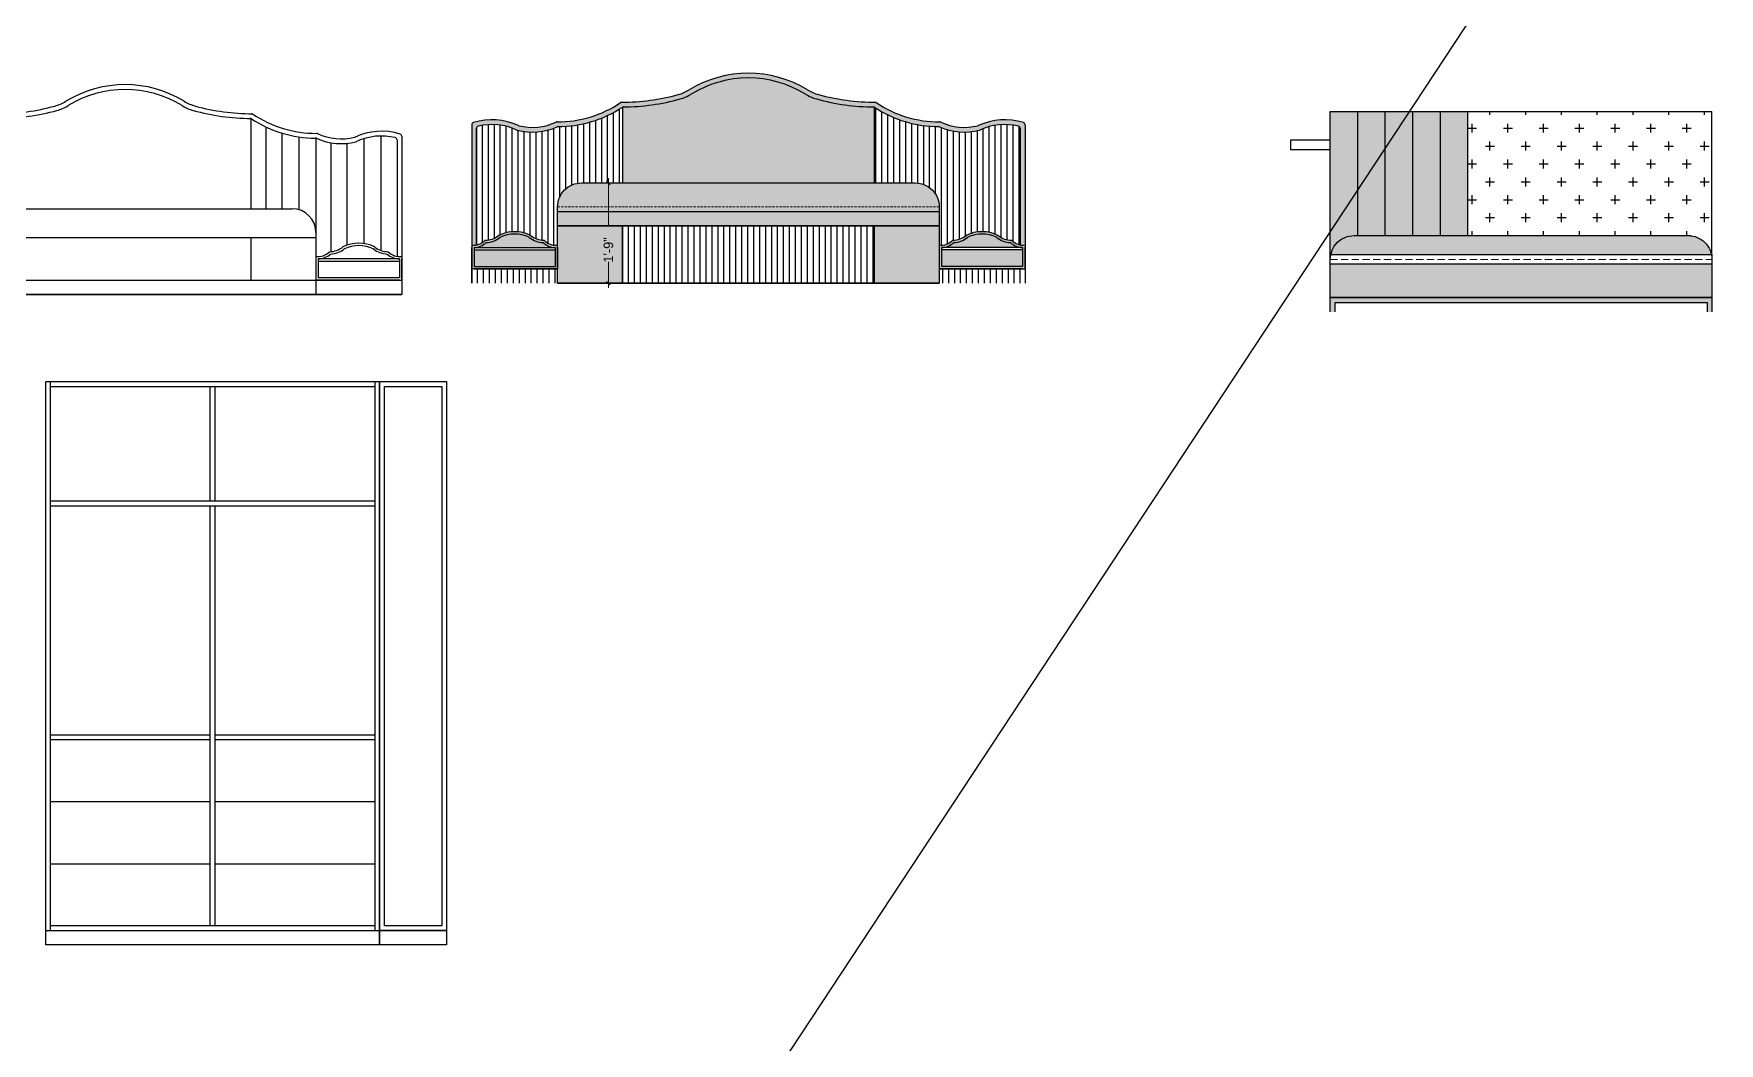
# Model space of a CAD drawing. Header units: millimetres. Extents: x 56222 to 3066687, y -650199 to -121287.
# Drawn here: x 128827.4 to 129180.8, y -183453.4 to -183241.9 of the extents above; entities that cross this region are included whole.
import ezdxf

# ---------------------------------------------------------------- set-up
doc = ezdxf.new("R2010")
doc.units = ezdxf.units.MM
doc.header["$MEASUREMENT"] = 0
doc.header["$PDMODE"] = 35
for name, pattern in [('00 . GROUND FLOOR$0$DASHED', [0.75, 0.5, -0.25]), ('DASHED', [0.75, 0.5, -0.25]), ('DASHEDX2', [1.5, 1, -0.5])]:
    doc.linetypes.add(name, pattern=pattern)
doc.layers.get('Defpoints').update_dxf_attribs({"color": 220})
doc.layers.add('AR HATCH-7', color=7, linetype='Continuous')
for name, color, linetype, lineweight in [('Dimension', 10, 'DASHEDX2', 20), ('ELEVATION', 250, 'Continuous', 9), ('TILE', 14, 'Continuous', 9), ('wall', 7, 'Continuous', 30), ('XX~SLAB ( BEAM )~ ( DIM )', 7, 'Continuous', 9)]:
    doc.layers.add(name, color=color, linetype=linetype, lineweight=lineweight)
doc.styles.add('century g', font='GOTHIC.TTF')
doc.dimstyles.new('Archana', dxfattribs={"dimtxt": 2, "dimasz": 0.75, "dimexe": 0.5, "dimexo": 0.5, "dimgap": 0, "dimtad": 0, "dimzin": 0, "dimdsep": 46, "dimlunit": 4, "dimtxsty": 'century g', "dimblk": 'OBLIQUE', "dimcen": 0, "dimdle": 1, "dimclrd": 256, "dimclre": 256, "dimclrt": 256, "dimadec": 0, "dimazin": 0, "dimtfac": 1, "dimtofl": 0, "dimtmove": 1, "dimatfit": 3, "dimfxl": 1, "dimfxlon": 1, "dimtolj": 1, "dimtzin": 0, "dimlwd": -1, "dimlwe": -1, "dimarcsym": 0})

# ---------------------------------------------------------------- blocks, each defined once
blk = doc.blocks.new('_Oblique')
at = {"layer": 'wall', "color": 0, "lineweight": -2}
blk.add_line((-0.5, -0.5), (0.5, 0.5), dxfattribs=at)
blk = doc.blocks.new('*D177')
at = {"layer": 'Defpoints', "color": 0, "lineweight": 30, "ltscale": 10, "transparency": 16777216}
for p in [(128947.93, -183273.16), (128948.84, -183273.16), (128948.84, -183294.16)]:
    blk.add_point(p, dxfattribs=at)
at = {"layer": 'Dimension', "ltscale": 10, "transparency": 16777216}
for p, q in [((128948.34, -183273.16), (128947.43, -183273.16)), ((128947.93, -183272.16), (128947.93, -183284.71)), ((128947.93, -183295.16), (128947.93, -183289.68)), ((128948.34, -183294.16), (128947.43, -183294.16))]:
    blk.add_line(p, q, dxfattribs=at)
at = {"layer": 'Dimension', "ltscale": 10, "transparency": 16777216, "xscale": 0.75, "yscale": 0.75, "zscale": 0.75}
for p, rotation in [((128947.93, -183273.16), 90), ((128947.93, -183294.16), 270)]:
    blk.add_blockref('_Oblique', p, dxfattribs=dict(at, rotation=rotation))
at = {"layer": 'Dimension', "ltscale": 10, "transparency": 16777216, "insert": (128947.93, -183287.2), "char_height": 2, "attachment_point": 5, "rotation": 90, "style": 'century g'}
blk.add_mtext('\\A1;1\'-9"', dxfattribs=at)

msp = doc.modelspace()

# ---------------------------------------------------------------- hatches: boundary and pattern name
at = {"layer": 'AR HATCH-7', "lineweight": 30, "true_color": 0xcad6a8, "transparency": 33554531}
h = msp.add_hatch(color=9, dxfattribs=at)
h.dxf.hatch_style = 1
h.paths.add_polyline_path([(128920.262, -183261.749, -0.3466599), (128920.645, -183261.262, -0.169922), (128928.721, -183262.078, 0.0459634), (128928.808, -183262.109, 0.1704054), (128937.166, -183261.405, -0.1047052), (128937.369, -183261.361, 0.1449182), (128950.78, -183257.327, -0.1435273), (128951.049, -183257.246, 0.0650683), (128962.969, -183255.569, 0.0708794), (128965.296, -183254.555, -0.2836153), (128989.228, -183254.555, 0.0708794), (128991.555, -183255.569, 0.0650683), (129003.475, -183257.246, -0.1435273), (129003.745, -183257.327, 0.1449182), (129017.156, -183261.361, -0.1047052), (129017.358, -183261.405, 0.1704054), (129025.717, -183262.109, 0.0459634), (129025.803, -183262.078, -0.169922), (129033.879, -183261.262, -0.3466598), (129034.262, -183261.749), (129034.262, -183286.14, 0.075705), (129035.262, -183286.161), (129035.262, -183260.986, 0.3293527), (129034.909, -183260.508, 0.1841493), (129025.463, -183261.133, -0.0462062), (129025.376, -183261.164, -0.1728102), (129017.585, -183260.408, 0.111312), (129017.37, -183260.361, -0.1502684), (129004.054, -183256.333, 0.148252), (129003.777, -183256.248, -0.0657125), (128991.991, -183254.652, -0.0707399), (128989.664, -183253.649, 0.2812356), (128964.861, -183253.649, -0.0707399), (128962.534, -183254.652, -0.0657125), (128950.748, -183256.248, 0.148252), (128950.47, -183256.333, -0.1502684), (128937.155, -183260.361, 0.111312), (128936.94, -183260.408, -0.1728102), (128929.148, -183261.164, -0.0462062), (128929.061, -183261.133, 0.1841493), (128919.615, -183260.508, 0.3293527), (128919.262, -183260.986), (128919.262, -183286.161, 0.075705), (128920.262, -183286.14)])
h.paths.add_polyline_path([(128934.429, -183285.161, -0.1712927), (128931.596, -183284.161, 0.2350359), (128924.959, -183284.143, 0.0337022), (128924.904, -183284.181, -0.1694662), (128922.096, -183285.161, -0.2390389), (128919.262, -183286.161), (128919.262, -183291.161), (128937.262, -183291.161), (128937.262, -183286.161, -0.2390389)])
h.paths.add_polyline_path([(128925.19, -183284.592, -0.0338836), (128925.246, -183284.554, -0.2262113), (128931.279, -183284.554, -0.0338836), (128931.335, -183284.592, 0.1570704), (128934.219, -183285.656, 0.1857156), (128936.762, -183286.688), (128936.762, -183290.661), (128919.762, -183290.661), (128919.762, -183286.688, 0.1857156), (128922.305, -183285.656, 0.1570704)], flags=16)
h.paths.add_polyline_path([(128936.762, -183286.688), (128919.762, -183286.688), (128919.762, -183287.188), (128936.762, -183287.188)], flags=0)
h.paths.add_polyline_path([(129034.762, -183286.688), (129017.762, -183286.688), (129017.762, -183287.188), (129034.762, -183287.188)], flags=0)
h.paths.add_polyline_path([(129029.621, -183284.181, 0.0337022), (129029.565, -183284.143, 0.2350359), (129022.929, -183284.161, -0.1712927), (129020.096, -183285.161, -0.2390389), (129017.262, -183286.161), (129017.262, -183291.161), (129034.762, -183291.161), (129035.262, -183291.161), (129035.262, -183286.161, -0.2390389), (129032.429, -183285.161, -0.1694662)])
h.paths.add_polyline_path([(129032.219, -183285.656, 0.1857156), (129034.762, -183286.688), (129034.762, -183290.661), (129017.762, -183290.661), (129017.762, -183286.688, 0.1857156), (129020.305, -183285.656, 0.1570704), (129023.19, -183284.592, -0.0338836), (129023.246, -183284.554, -0.2262113), (129029.279, -183284.554, -0.0338836), (129029.335, -183284.592, 0.1570704)], flags=16)
at = {"layer": 'AR HATCH-7', "lineweight": 30, "true_color": 0xc8a668, "transparency": 33554628}
h = msp.add_hatch(color=43, dxfattribs=at)
h.dxf.hatch_style = 1
h.paths.add_polyline_path([(129003.622, -183257.269, 0.0748493), (129003.475, -183257.246, -0.0650683), (128991.555, -183255.569, -0.0708794), (128989.228, -183254.555, 0.2836153), (128965.296, -183254.555, -0.0708794), (128962.969, -183255.569, -0.0650683), (128951.049, -183257.246, 0.0748493), (128950.902, -183257.269), (128950.902, -183273.161), (129003.622, -183273.161)])
h.paths.add_polyline_path([(128950.902, -183282.161), (128937.262, -183282.161), (128937.262, -183294.161), (128950.902, -183294.161)])
h.paths.add_polyline_path([(129017.262, -183282.161), (129003.622, -183282.161), (129003.622, -183294.161), (129017.262, -183294.161)])
h.paths.add_polyline_path([(128936.762, -183287.188), (128919.762, -183287.188), (128919.762, -183290.661), (128936.762, -183290.661)])
h.paths.add_polyline_path([(129034.762, -183287.188), (129017.762, -183287.188), (129017.762, -183290.661), (129034.762, -183290.661)])
at = {"layer": 'AR HATCH-7', "lineweight": 30, "true_color": 0xcad6a8, "transparency": 33554531}
h = msp.add_hatch(dxfattribs=at)
h.set_pattern_fill('ANSI31', color=9, scale=10, angle=45)
h.set_pattern_definition([(90, (128920.2623, -183286.1397), (-1.25, 0), [])])
h.paths.add_polyline_path([(129034.262, -183261.749, 0.3466599), (129033.879, -183261.262, 0.1708671), (129025.762, -183262.097, -0.17136), (129017.358, -183261.405, 0.1047052), (129017.156, -183261.361, -0.1449182), (129003.745, -183257.327, 0.0679481), (129003.622, -183257.269), (129003.622, -183273.161), (129012.262, -183273.161, -0.4142136), (129017.262, -183278.161), (129017.262, -183286.161, 0.2390389), (129020.096, -183285.161, 0.1712927), (129022.929, -183284.161, -0.2320886), (129029.49, -183284.106, -0.0755175), (129029.621, -183284.181, 0.1694662), (129032.429, -183285.161, 0.1604306), (129034.262, -183286.14)])
h.paths.add_polyline_path([(128950.902, -183257.269, 0.0679481), (128950.78, -183257.327, -0.1449182), (128937.369, -183261.361, 0.1047052), (128937.166, -183261.405, -0.17136), (128928.762, -183262.097, 0.1708671), (128920.645, -183261.262, 0.3466598), (128920.262, -183261.749), (128920.262, -183286.14, 0.1604306), (128922.096, -183285.161, 0.1720293), (128924.939, -183284.153, -0.2358404), (128931.596, -183284.161, 0.1712927), (128934.429, -183285.161, 0.2390389), (128937.262, -183286.161), (128937.262, -183278.161, -0.4142136), (128942.262, -183273.161), (128950.902, -183273.161)])
at = {"layer": 'AR HATCH-7', "lineweight": 30, "true_color": 0xdacbbe, "transparency": 33554687}
h = msp.add_hatch(color=254, dxfattribs=at)
h.dxf.hatch_style = 1
h.paths.add_polyline_path([(129128.036, -183258.187), (129122.281, -183258.187), (129122.281, -183284.187), (129128.036, -183284.187)])
h.paths.add_polyline_path([(129122.281, -183258.187), (129116.525, -183258.187), (129116.525, -183284.187), (129122.281, -183284.187)])
h.paths.add_polyline_path([(129116.525, -183258.187), (129110.769, -183258.187), (129110.769, -183284.187), (129116.525, -183284.187)])
h.paths.add_polyline_path([(129110.769, -183258.187), (129105.013, -183258.187), (129105.013, -183284.187), (129110.769, -183284.187)])
h.paths.add_polyline_path([(129105.013, -183258.187), (129099.257, -183258.187), (129099.257, -183288.187), (129099.358, -183288.187, -0.356394), (129104.257, -183284.187), (129105.013, -183284.187)])
at = {"layer": 'AR HATCH-7', "lineweight": 30, "true_color": 0x636466, "transparency": 33554687}
h = msp.add_hatch(dxfattribs=at)
h.set_pattern_fill('CROSS', color=251, scale=15)
h.set_pattern_definition([(0, (129128.0364, -183284.1872), (3.75, 3.75), [1.875, -5.625]), (90, (129128.974, -183285.1247), (-3.75, 3.75), [1.875, -5.625])])
h.paths.add_polyline_path([(129179.257, -183258.187), (129128.036, -183258.187), (129128.036, -183284.187), (129174.257, -183284.187, -0.356394), (129179.156, -183288.187), (129179.257, -183288.187)])
at = {"layer": 'AR HATCH-7', "lineweight": 30, "true_color": 0xc8a668, "transparency": 33554531}
h = msp.add_hatch(color=43, dxfattribs=at)
h.dxf.hatch_style = 1
h.paths.add_polyline_path([(129012.262, -183273.161), (128942.262, -183273.161, 0.4142136), (128937.262, -183278.161), (129017.262, -183278.161, 0.4142136)])
h.paths.add_polyline_path([(129017.262, -183278.161), (128937.262, -183278.161), (128937.262, -183279.161), (129017.262, -183279.161)])
h = msp.add_hatch(color=43, dxfattribs=at)
h.dxf.hatch_style = 1
h.paths.add_polyline_path([(129017.262, -183279.161), (128937.262, -183279.161), (128937.262, -183282.161), (129017.262, -183282.161)])
h = msp.add_hatch(color=43, dxfattribs=at)
h.dxf.hatch_style = 1
h.paths.add_polyline_path([(128936.762, -183286.688), (128919.762, -183286.688, 0.1857156), (128922.305, -183285.656, 0.1570704), (128925.19, -183284.592, -0.0338836), (128925.246, -183284.554, -0.2262113), (128931.279, -183284.554, -0.0338836), (128931.335, -183284.592, 0.1570704), (128934.219, -183285.656, 0.1857156)])
h.paths.add_polyline_path([(129029.335, -183284.592, 0.0338836), (129029.279, -183284.554, 0.2262113), (129023.246, -183284.554, 0.0338836), (129023.19, -183284.592, -0.1570704), (129020.305, -183285.656, -0.1857156), (129017.762, -183286.688), (129034.762, -183286.688, -0.1857156), (129032.219, -183285.656, -0.1570704)])
at = {"layer": 'AR HATCH-7', "lineweight": 30, "true_color": 0xcad6a8, "transparency": 33554531}
h = msp.add_hatch(dxfattribs=at)
h.set_pattern_fill('ANSI31', color=9, scale=10, angle=45)
h.set_pattern_definition([(90, (128950.9021, -183294.1608), (-1.25, 0), [])])
h.paths.add_polyline_path([(129003.622, -183282.161), (128950.902, -183282.161), (128950.902, -183294.161), (129003.622, -183294.161)])
at = {"layer": 'AR HATCH-7', "lineweight": 30, "true_color": 0xf6f4f3, "transparency": 33554687}
h = msp.add_hatch(color=7, dxfattribs=at)
h.dxf.hatch_style = 1
h.paths.add_polyline_path([(129174.257, -183284.187), (129104.257, -183284.187, 0.356394), (129099.358, -183288.187), (129179.156, -183288.187, 0.356394)])
at = {"layer": 'AR HATCH-7', "lineweight": 30, "true_color": 0xcad6a8, "transparency": 33554531}
h = msp.add_hatch(dxfattribs=at)
h.set_pattern_fill('ANSI31', color=9, scale=10, angle=45)
h.set_pattern_definition([(90, (128919.2623, -183294.1608), (-1.25, 0), [])])
h.paths.add_polyline_path([(129035.262, -183291.161), (129017.262, -183291.161), (129017.262, -183294.161), (129035.262, -183294.161)])
h.paths.add_polyline_path([(128937.262, -183291.161), (128919.762, -183291.161), (128919.262, -183291.161), (128919.262, -183294.161), (128937.262, -183294.161)])
at = {"layer": 'AR HATCH-7', "lineweight": 30, "true_color": 0xdacbbe, "transparency": 33554687}
h = msp.add_hatch(color=254, dxfattribs=at)
h.dxf.hatch_style = 1
h.paths.add_polyline_path([(129179.257, -183290.187), (129099.257, -183290.187), (129099.257, -183297.187), (129179.257, -183297.187)])
at = {"layer": 'AR HATCH-7', "lineweight": 30, "true_color": 0x000000, "transparency": 33554687}
h = msp.add_hatch(color=18, dxfattribs=at)
h.dxf.hatch_style = 1
h.paths.add_polyline_path([(129179.257, -183297.187), (129099.257, -183297.187), (129099.257, -183300.187), (129100.257, -183300.187), (129100.257, -183298.187), (129178.257, -183298.187), (129178.257, -183300.187), (129179.257, -183300.187)])

# ---------------------------------------------------------------- linework, layer by layer
at = {"layer": 'ELEVATION', "color": 0, "lineweight": 25}
for p, q in [((128830.969, -183429.794), (128830.969, -183314.794)), ((128830.969, -183315.794), (128898.969, -183315.794)), ((128864.469, -183339.794), (128864.469, -183315.794)), ((128865.469, -183339.794), (128865.469, -183315.794)), ((128898.969, -183314.794), (128898.969, -183429.794)), ((128899.969, -183314.794), (128899.969, -183429.794)), ((128830.969, -183339.794), (128898.969, -183339.794)), ((128830.969, -183340.794), (128898.969, -183340.794)), ((128864.469, -183428.794), (128864.469, -183340.794)), ((128865.469, -183428.794), (128865.469, -183340.794)), ((128830.969, -183388.794), (128864.469, -183388.794)), ((128830.969, -183389.794), (128864.469, -183389.794)), ((128865.469, -183388.794), (128898.969, -183388.794)), ((128865.469, -183389.794), (128898.969, -183389.794)), ((128830.969, -183402.794), (128864.469, -183402.794)), ((128865.469, -183402.794), (128898.969, -183402.794)), ((128830.969, -183415.794), (128864.469, -183415.794)), ((128865.469, -183415.794), (128898.969, -183415.794)), ((128829.969, -183429.794), (128913.969, -183429.794)), ((128829.969, -183429.794), (128913.969, -183429.794)), ((128898.969, -183428.794), (128830.969, -183428.794))]:
    msp.add_line(p, q, dxfattribs=at)
for points in [[(128829.969, -183314.794), (128899.969, -183314.794), (128899.969, -183432.794), (128829.969, -183432.794)], [(128899.969, -183314.794), (128913.969, -183314.794), (128913.969, -183429.794), (128899.969, -183429.794)], [(128900.969, -183315.794), (128912.969, -183315.794), (128912.969, -183428.794), (128900.969, -183428.794)], [(128899.969, -183429.794), (128913.969, -183429.794), (128913.969, -183432.794), (128899.969, -183432.794)]]:
    msp.add_lwpolyline(points, close=True, dxfattribs=at)
at = {"layer": 'TILE', "color": 242, "lineweight": 30, "true_color": 0xcd2027}
msp.add_line((128333.367, -184444.332), (129733.325, -182322.254), dxfattribs=at)
at = {"layer": 'XX~SLAB ( BEAM )~ ( DIM )', "color": 32, "lineweight": 30, "true_color": 0xcd6928}
for p, q in [((128872.965, -183259.674), (128872.965, -183278.565)), ((128950.902, -183257.269), (128950.902, -183273.161)), ((129003.622, -183257.269), (129003.622, -183273.161)), ((128876.111, -183261.422), (128876.111, -183278.565)), ((128879.482, -183262.715), (128879.482, -183278.565)), ((128883.005, -183263.501), (128883.005, -183278.765)), ((128886.605, -183263.777), (128886.605, -183280.565)), ((128896.645, -183263.898), (128896.645, -183285.849)), ((128900.245, -183263.327), (128900.245, -183287.299)), ((128903.605, -183264.153), (128903.605, -183288.544)), ((128904.605, -183263.39), (128904.605, -183296.565)), ((128919.262, -183260.986), (128919.262, -183291.161)), ((128920.262, -183261.749), (128920.262, -183286.14)), ((129034.262, -183261.749), (129034.262, -183286.14)), ((129035.262, -183260.986), (129035.262, -183294.161)), ((128889.751, -183264.737), (128889.751, -183287.554)), ((128893.122, -183264.857), (128893.122, -183286.203)), ((128811.605, -183278.565), (128881.605, -183278.565)), ((128886.605, -183280.565), (128886.605, -183296.565)), ((128806.605, -183284.565), (128886.605, -183284.565)), ((128806.605, -183284.565), (128886.605, -183284.565)), ((128872.965, -183284.565), (128872.965, -183293.565)), ((128950.902, -183282.161), (128950.902, -183294.161)), ((129003.622, -183282.161), (129003.622, -183294.161)), ((128904.605, -183288.565), (128904.605, -183293.565)), ((128919.262, -183286.161), (128919.262, -183294.161)), ((128919.762, -183286.688), (128919.762, -183290.661)), ((128919.762, -183286.688), (128936.762, -183286.688)), ((128919.762, -183287.188), (128936.762, -183287.188)), ((128936.762, -183286.688), (128936.762, -183290.661)), ((129017.762, -183286.688), (129017.762, -183290.661)), ((129034.762, -183286.688), (129017.762, -183286.688)), ((129034.762, -183287.188), (129017.762, -183287.188)), ((129034.762, -183286.688), (129034.762, -183290.661)), ((129035.262, -183286.161), (129035.262, -183291.161)), ((128887.105, -183289.093), (128887.105, -183293.065)), ((128904.105, -183289.093), (128887.105, -183289.093)), ((128904.105, -183289.593), (128887.105, -183289.593)), ((128904.105, -183289.093), (128904.105, -183293.065)), ((128919.762, -183290.661), (128936.762, -183290.661)), ((128919.762, -183291.161), (128937.262, -183291.161)), ((129034.762, -183291.161), (129017.262, -183291.161)), ((129034.762, -183290.661), (129017.762, -183290.661)), ((128788.605, -183293.565), (128904.605, -183293.565)), ((128904.105, -183293.565), (128886.605, -183293.565)), ((128904.105, -183293.065), (128887.105, -183293.065)), ((128904.605, -183296.565), (128788.605, -183296.565))]:
    msp.add_line(p, q, dxfattribs=at)
at = {"layer": 'XX~SLAB ( BEAM )~ ( DIM )', "color": 251, "lineweight": 30, "true_color": 0x636466}
for p, q in [((129099.257, -183258.187), (129179.257, -183258.187)), ((129099.257, -183289.187), (129099.257, -183258.187)), ((129105.013, -183284.187), (129105.013, -183258.187)), ((129110.769, -183284.187), (129110.769, -183258.187)), ((129116.525, -183284.187), (129116.525, -183258.187)), ((129122.281, -183258.187), (129122.281, -183284.187)), ((129128.036, -183258.187), (129128.036, -183284.187)), ((129179.257, -183288.187), (129179.257, -183258.187))]:
    msp.add_line(p, q, dxfattribs=at)
at = {"layer": 'XX~SLAB ( BEAM )~ ( DIM )', "color": 242, "lineweight": 30, "true_color": 0xcd2027}
for p, q in [((128942.262, -183273.161), (129012.262, -183273.161)), ((128937.262, -183282.161), (129017.262, -183282.161)), ((128937.262, -183294.161), (129017.262, -183294.161)), ((128788.605, -183296.565), (128904.605, -183296.565))]:
    msp.add_line(p, q, dxfattribs=at)
at = {"layer": 'XX~SLAB ( BEAM )~ ( DIM )', "color": 32, "linetype": '00 . GROUND FLOOR$0$DASHED', "lineweight": 15, "true_color": 0xcd6928}
msp.add_line((128937.262, -183278.161), (129017.262, -183278.161), dxfattribs=at)
at = {"layer": 'XX~SLAB ( BEAM )~ ( DIM )', "color": 42, "linetype": 'DASHED', "lineweight": 18, "ltscale": 3}
msp.add_line((129099.257, -183289.187), (129179.257, -183289.187), dxfattribs=at)
at = {"layer": 'XX~SLAB ( BEAM )~ ( DIM )', "color": 251, "lineweight": 30, "true_color": 0x636466}
for points in [[(129099.257, -183264.187), (129090.934, -183264.187), (129090.934, -183266.187), (129099.257, -183266.187)], [(129099.257, -183288.187), (129179.257, -183288.187), (129179.257, -183297.187), (129099.257, -183297.187)]]:
    msp.add_lwpolyline(points, close=True, dxfattribs=at)
at = {"layer": 'XX~SLAB ( BEAM )~ ( DIM )', "color": 32, "lineweight": 30, "true_color": 0xcd6928}
msp.add_lwpolyline([(128942.262, -183273.161), (129012.262, -183273.161, -0.4142136), (129017.262, -183278.161), (129017.262, -183294.161), (128937.262, -183294.161), (128937.262, -183278.161, -0.4142136)], format="xyb", close=True, dxfattribs=at)
msp.add_lwpolyline([(128937.262, -183279.161), (129017.262, -183279.161), (129017.262, -183282.161), (128937.262, -183282.161)], close=True, dxfattribs=at)
at = {"layer": 'XX~SLAB ( BEAM )~ ( DIM )', "color": 251, "lineweight": 30, "true_color": 0x636466}
msp.add_lwpolyline([(129104.257, -183284.187), (129174.257, -183284.187, -0.4142136), (129179.257, -183289.187), (129179.257, -183290.187), (129099.257, -183290.187), (129099.257, -183289.187, -0.4142136)], format="xyb", close=True, dxfattribs=at)
at = {"layer": 'XX~SLAB ( BEAM )~ ( DIM )', "color": 32, "lineweight": 30, "true_color": 0xcd6928}
for points in [[(128937.262, -183286.661), (128937.262, -183291.161), (128919.262, -183291.161), (128919.262, -183286.661)], [(129017.262, -183286.661), (129017.262, -183291.161), (129035.262, -183291.161), (129035.262, -183286.661)], [(128886.605, -183289.065), (128886.605, -183293.565), (128904.605, -183293.565), (128904.605, -183289.065)]]:
    msp.add_lwpolyline(points, dxfattribs=at)
at = {"layer": 'XX~SLAB ( BEAM )~ ( DIM )', "lineweight": 30}
for points in [[(129099.257, -183300.187), (129099.257, -183297.187), (129179.257, -183297.187), (129179.257, -183300.187)], [(129100.257, -183300.187), (129100.257, -183298.187), (129178.257, -183298.187), (129178.257, -183300.187)]]:
    msp.add_lwpolyline(points, dxfattribs=at)
at = {"layer": 'XX~SLAB ( BEAM )~ ( DIM )', "color": 32, "lineweight": 30, "true_color": 0xcd6928}
for centre, radius, start, end in [((128846.605, -183276.357), 23.792, 58.58425, 121.41575), ((128977.262, -183273.953), 23.792, 58.58425, 121.41575), ((128977.262, -183273.953), 22.792, 58.33171, 121.66829), ((128819.939, -183213.208), 45.444, 270.19173, 285.23031), ((128829.512, -183248.372), 9, 285.23031, 301.41575), ((128829.914, -183249.299), 9, 285.45105, 301.66829), ((128846.605, -183276.357), 22.792, 58.33171, 121.66829), ((128863.296, -183249.299), 9, 238.33171, 254.54895), ((128863.698, -183248.372), 9, 238.58425, 254.76969), ((128873.272, -183213.208), 45.444, 254.76969, 270), ((128937.262, -183236.694), 23.667, 269.7397, 303.92291), ((128950.749, -183256.748), 0.5, 90.19173, 123.92291), ((128950.596, -183210.804), 45.444, 270.19173, 285.23031), ((128950.596, -183210.804), 46.444, 270.55948, 285.45105), ((128960.17, -183245.968), 9, 285.23031, 301.41575), ((128960.571, -183246.895), 9, 285.45105, 301.66829), ((128993.953, -183246.895), 9, 238.33171, 254.54895), ((128994.355, -183245.968), 9, 238.58425, 254.76969), ((129003.929, -183210.804), 46.444, 254.54895, 269.62185), ((129003.929, -183210.804), 45.444, 254.76969, 270), ((129003.775, -183256.748), 0.5, 56.07709, 89.80827), ((129017.262, -183236.694), 23.667, 236.07709, 270.2603), ((128819.939, -183213.208), 46.444, 270.55948, 285.45105), ((128873.272, -183213.208), 46.444, 254.54895, 269.62185), ((128872.813, -183260.15), 0.5, 56.76961, 89.44052), ((128886.605, -183239.098), 24.667, 236.76961, 269.75278), ((128873.118, -183259.152), 0.5, 56.07709, 89.80827), ((128886.605, -183239.098), 23.667, 236.07709, 270.2603), ((128919.762, -183260.986), 0.5, 107.08225, 180), ((128923.518, -183273.209), 13.287, 65.34593, 107.08225), ((128931.984, -183249.85), 11.663, 255.92808, 295.14593), ((128937.152, -183260.861), 0.5, 89.7397, 115.14593), ((128937.262, -183236.694), 24.667, 270.24722, 303.23039), ((128951.054, -183257.746), 0.5, 90.55948, 123.23039), ((129003.471, -183257.746), 0.5, 56.76961, 89.44052), ((129017.262, -183236.694), 24.667, 236.76961, 269.75278), ((129017.372, -183260.861), 0.5, 64.85407, 90.2603), ((129022.541, -183249.85), 11.663, 244.85407, 284.07192), ((129031.006, -183273.209), 13.287, 72.91775, 114.65407), ((129034.762, -183260.986), 0.5, 0, 72.91775), ((128886.497, -183264.265), 0.5, 65.84323, 89.75278), ((128891.884, -183252.255), 12.663, 245.84323, 284.5257), ((128886.715, -183263.265), 0.5, 64.85407, 90.2603), ((128891.884, -183252.255), 11.663, 244.85407, 284.07192), ((128894.598, -183263.083), 0.5, 284.07192, 294.65407), ((128900.349, -183275.613), 13.287, 72.91775, 114.65407), ((128900.349, -183275.613), 12.287, 76.4775, 115.05232), ((128903.105, -183264.153), 0.5, 0, 76.4775), ((128904.105, -183263.39), 0.5, 0, 72.91775), ((128920.762, -183261.749), 0.5, 103.5225, 180), ((128923.518, -183273.209), 12.287, 64.94768, 103.5225), ((128928.933, -183261.625), 0.5, 244.94768, 255.4743), ((128931.984, -183249.85), 12.663, 255.4743, 294.15677), ((128929.27, -183260.679), 0.5, 245.34593, 255.92808), ((128937.371, -183261.861), 0.5, 90.24722, 114.15677), ((129017.154, -183261.861), 0.5, 65.84323, 89.75278), ((129022.541, -183249.85), 12.663, 245.84323, 284.5257), ((129025.255, -183260.679), 0.5, 284.07192, 294.65407), ((129025.591, -183261.625), 0.5, 284.5257, 295.05232), ((129031.006, -183273.209), 12.287, 76.4775, 115.05232), ((129033.762, -183261.749), 0.5, 0, 76.4775), ((128894.934, -183264.029), 0.5, 284.5257, 295.05232), ((128881.605, -183283.565), 5, 0, 90), ((128919.693, -183282.867), 3.322, 262.55273, 316.32734), ((128922.096, -183280.647), 4.514, 270, 308.47326), ((128922.096, -183280.647), 5.014, 272.39892, 308.10507), ((128925.215, -183284.572), 0.5, 120.7522, 128.47326), ((128928.259, -183290.821), 7.449, 63.38973, 116.29573), ((128925.498, -183284.986), 0.5, 120.34249, 128.10507), ((128928.262, -183290.881), 7.009, 64.50715, 115.49285), ((128931.026, -183284.986), 0.5, 51.89493, 59.65751), ((128934.429, -183280.647), 5.014, 231.89493, 267.60108), ((128934.429, -183280.647), 4.514, 231.11993, 270), ((128936.832, -183282.867), 3.322, 223.67266, 277.44727), ((129017.693, -183282.867), 3.322, 262.55273, 316.32734), ((129020.096, -183280.647), 4.514, 270, 308.88007), ((129020.096, -183280.647), 5.014, 272.39892, 308.10507), ((129026.265, -183290.821), 7.449, 63.70427, 116.61027), ((129023.498, -183284.986), 0.5, 120.34249, 128.10507), ((129026.262, -183290.881), 7.009, 64.50715, 115.49285), ((129029.026, -183284.986), 0.5, 51.89493, 59.65751), ((129032.429, -183280.647), 5.014, 231.89493, 267.60108), ((129029.31, -183284.572), 0.5, 51.52674, 59.2478), ((129032.429, -183280.647), 4.514, 231.52674, 270), ((129034.832, -183282.867), 3.322, 223.67266, 277.44727), ((128887.036, -183285.271), 3.322, 262.55273, 316.32734), ((128887.036, -183285.271), 3.822, 271.04088, 313.12429), ((128889.439, -183283.051), 4.514, 270, 308.88007), ((128889.439, -183283.051), 5.014, 272.39892, 308.10507), ((128895.608, -183293.225), 7.449, 63.70427, 116.61027), ((128892.841, -183287.39), 0.5, 120.34249, 128.10507), ((128895.605, -183293.285), 7.009, 64.50715, 115.49285), ((128898.369, -183287.39), 0.5, 51.89493, 59.65751), ((128901.772, -183283.051), 5.014, 231.89493, 267.60108), ((128898.652, -183286.977), 0.5, 51.52674, 59.2478), ((128901.772, -183283.051), 4.514, 231.52674, 270), ((128904.175, -183285.271), 3.822, 226.87571, 268.95912), ((128904.175, -183285.271), 3.322, 223.67266, 277.44727), ((128919.693, -183282.867), 3.822, 271.04088, 313.12429), ((128936.832, -183282.867), 3.822, 226.87571, 268.95912), ((129017.693, -183282.867), 3.822, 271.04088, 313.12429), ((129034.832, -183282.867), 3.822, 226.87571, 268.95912)]:
    msp.add_arc(centre, radius, start, end, dxfattribs=at)

# ---------------------------------------------------------------- dimensions: what is measured, and where the dimension line sits
at = {"layer": 'Dimension', "color": 18, "ltscale": 10, "true_color": 0x000000}
dim = msp.add_linear_dim(base=(128947.928, -183273.161), p1=(128948.84, -183294.161), p2=(128948.84, -183273.161), angle=90, dimstyle='Archana', dxfattribs=at)
dim.commit()
dim.dimension.update_dxf_attribs({"geometry": '*D177', "text_midpoint": (128947.928, -183287.196), "dimtype": 160})

doc.saveas('drawing.dxf')
